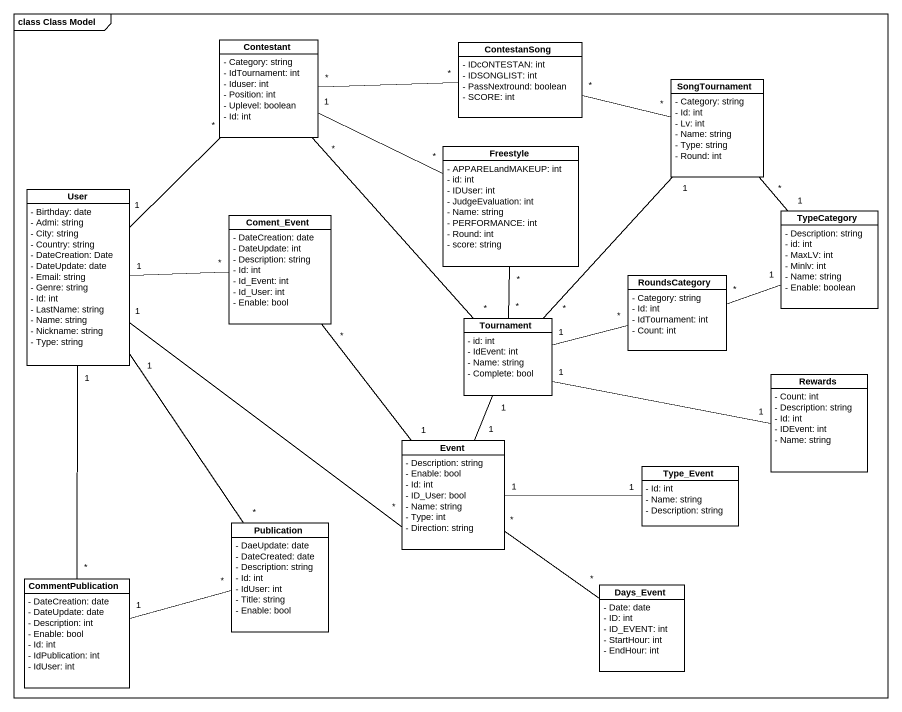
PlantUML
@startuml
mainframe class Class Model
hide circle
hide empty members
skinparam classAttributeIconSize 0
class Contestant {
  - Category: string
  - IdTournament: int
  - Iduser: int
  - Position: int
  - Uplevel: boolean
  - Id: int
}
class ContestanSong {
  - IDcONTESTAN: int
  - IDSONGLIST: int
  - PassNextround: boolean
  - SCORE: int
}
class SongTournament {
  - Category: string
  - Id: int
  - Lv: int
  - Name: string
  - Type: string
  - Round: int
}
class Freestyle {
  - APPARELandMAKEUP: int
  - id: int
  - IDUser: int
  - JudgeEvaluation: int
  - Name: string
  - PERFORMANCE: int
  - Round: int
  - score: string
}
class User {
  - Birthday: date
  - Admi: string
  - City: string
  - Country: string
  - DateCreation: Date
  - DateUpdate: date
  - Email: string
  - Genre: string
  - Id: int
  - LastName: string
  - Name: string
  - Nickname: string
  - Type: string
}
class Coment_Event {
  - DateCreation: date
  - DateUpdate: int
  - Description: string
  - Id: int
  - Id_Event: int
  - Id_User: int
  - Enable: bool
}
class TypeCategory {
  - Description: string
  - id: int
  - MaxLV: int
  - Minlv: int
  - Name: string
  - Enable: boolean
}
class RoundsCategory {
  - Category: string
  - Id: int
  - IdTournament: int
  - Count: int
}
class Tournament {
  - id: int
  - IdEvent: int
  - Name: string
  - Complete: bool
}
class Rewards {
  - Count: int
  - Description: string
  - Id: int
  - IDEvent: int
  - Name: string
}
class Event {
  - Description: string
  - Enable: bool
  - Id: int
  - ID_User: bool
  - Name: string
  - Type: int
  - Direction: string
}
class Type_Event {
  - Id: int
  - Name: string
  - Description: string
}
class Publication {
  - DaeUpdate: date
  - DateCreated: date
  - Description: string
  - Id: int
  - IdUser: int
  - Title: string
  - Enable: bool
}
class CommentPublication {
  - DateCreation: date
  - DateUpdate: date
  - Description: int
  - Enable: bool
  - Id: int
  - IdPublication: int
  - IdUser: int
}
class Days_Event {
  - Date: date
  - ID: int
  - ID_EVENT: int
  - StartHour: int
  - EndHour: int
}
Contestant "*" -right- "*" ContestanSong
Contestant "1" -right- "*" Freestyle
Contestant "*" -- "*" Tournament
ContestanSong "*" -right- "*" SongTournament
SongTournament "1" -- "*" Tournament
User "1" -up- "*" Contestant
User "1" -right- "*" Coment_Event
User "1" -right- "*" Event
User "1" -- "*" Publication
TypeCategory "1" -up- "*" SongTournament
TypeCategory "1" -left- "*" RoundsCategory
RoundsCategory "*" -left- "1" Tournament
Tournament "*" -up- "*" Freestyle
Rewards "1" -left- "1" Tournament
Event "1" -up- "*" Coment_Event
Event "1" -up- "1" Tournament
Event "*" -- "*" Days_Event
Type_Event "1" -left- "1" Event
Publication "*" -left- "1" CommentPublication
CommentPublication "*" -up- "1" User
@enduml
